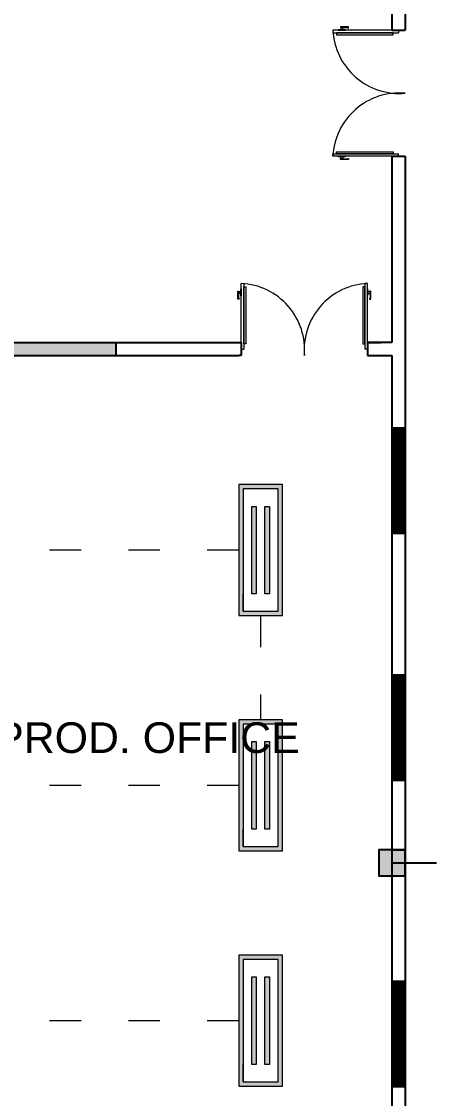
# Model space of a CAD drawing. Header units: millimetres. Extents: x 3339 to 2017737, y 4955 to 2748989.
# Drawn here: x 1437011 to 1441737, y 1282015 to 1294329 of the extents above; entities that cross this region are included whole.
import ezdxf

# ---------------------------------------------------------------- set-up
doc = ezdxf.new("R2010")
doc.units = ezdxf.units.MM
doc.header["$LTSCALE"] = 30
doc.linetypes.add('ACAD_ISO03W100', pattern=[30, 12, -18])
for name, color, linetype, lineweight in [('A-DETL-GENF', 92, 'Continuous', 13), ('A-DOOR', 31, 'Continuous', 13), ('LIGHT LINES', 6, 'ACAD_ISO03W100', 13), ('LIGHTS', 6, 'Continuous', 13)]:
    doc.layers.add(name, color=color, linetype=linetype, lineweight=lineweight)
doc.layers.add('broken line', color=7, linetype='ACAD_ISO03W100', plot=False)
for name, color, linetype in [('DIM LINES', 7, 'Continuous'), ('TEXT', 7, 'Continuous'), ('window', 92, 'Continuous')]:
    doc.layers.add(name, color=color, linetype=linetype)
doc.styles.get("Standard").update_dxf_attribs({"font": 'arial.ttf'})
doc.dimstyles.new('GREEN', dxfattribs={"dimtxt": 1000, "dimasz": 600, "dimexe": 0.18, "dimexo": 0.0625, "dimgap": 0.09, "dimtad": 2, "dimdec": 0, "dimzin": 0, "dimdsep": 46, "dimtxsty": 'Standard', "dimblk": 'ARCHTICK', "dimcen": 0.09, "dimclrd": 3, "dimclre": 3, "dimclrt": 2, "dimadec": 0, "dimazin": 0, "dimtfac": 1, "dimtdec": 0, "dimtofl": 0, "dimtmove": 0, "dimatfit": 3, "dimfxl": 1, "dimtolj": 1, "dimtzin": 0, "dimarcsym": 0})

# ---------------------------------------------------------------- blocks, each defined once
blk = doc.blocks.new('_ArchTick')
at = {"color": 0, "linetype": 'ByBlock', "const_width": 0.15}
blk.add_lwpolyline([(-0.5, -0.5), (0.5, 0.5)], dxfattribs=at)
blk = doc.blocks.new('*D852')
at = {"layer": 'Defpoints', "color": 0, "transparency": 16777216}
for p in [(1473240, 1319497), (1429240, 1308509), (1473240, 1289653)]:
    blk.add_point(p, dxfattribs=at)
at = {"layer": 'DIM LINES', "color": 3, "linetype": 'ByBlock', "lineweight": -2, "transparency": 16777216}
for p, q in [((1429240, 1308509), (1429240, 1319497)), ((1473240, 1289654), (1473240, 1319497)), ((1429240, 1319497), (1473240, 1319497))]:
    blk.add_line(p, q, dxfattribs=at)
at = {"layer": 'DIM LINES', "color": 3, "lineweight": -2, "transparency": 16777216, "xscale": 600, "yscale": 600, "zscale": 600, "rotation": 180}
blk.add_blockref('_ArchTick', (1429240, 1319497), dxfattribs=at)
at = {"layer": 'DIM LINES', "color": 3, "lineweight": -2, "transparency": 16777216, "xscale": 600, "yscale": 600, "zscale": 600}
blk.add_blockref('_ArchTick', (1473240, 1319497), dxfattribs=at)
at = {"layer": 'DIM LINES', "color": 2, "transparency": 16777216, "insert": (1451240, 1320008), "char_height": 1000, "attachment_point": 5}
blk.add_mtext('\\A1;44000', dxfattribs=at)

msp = doc.modelspace()

# ---------------------------------------------------------------- hatches: boundary and pattern name
h = msp.add_hatch(color=2)
h.dxf.hatch_style = 1
h.paths.add_polyline_path([(1441390.35, 1284859.357), (1441090.35, 1284859.357), (1441090.35, 1284559.357), (1441390.35, 1284559.357)])
at = {"layer": 'LIGHTS'}
h = msp.add_hatch(color=256, dxfattribs=at)
h.dxf.hatch_style = 1
h.paths.add_polyline_path([(1439490.35, 1287535.616), (1439990.35, 1287535.616), (1439990.35, 1289035.616), (1439490.35, 1289035.616)])
h.paths.add_polyline_path([(1439540.35, 1288985.616), (1439940.35, 1288985.616), (1439940.35, 1287585.616), (1439540.35, 1287585.616), (1439540.35, 1287785.616)], flags=16)
h.paths.add_polyline_path([(1439640.35, 1288785.616), (1439690.35, 1288785.616), (1439690.35, 1287785.616), (1439640.35, 1287785.616)], flags=0)
h.paths.add_polyline_path([(1439790.35, 1288785.616), (1439840.35, 1288785.616), (1439840.35, 1287785.616), (1439790.35, 1287785.616)], flags=0)
h = msp.add_hatch(color=256, dxfattribs=at)
h.dxf.hatch_style = 1
h.paths.add_polyline_path([(1439640.35, 1287785.616), (1439690.35, 1287785.616), (1439690.35, 1288785.616), (1439640.35, 1288785.616)])
h = msp.add_hatch(color=256, dxfattribs=at)
h.dxf.hatch_style = 1
h.paths.add_polyline_path([(1439840.35, 1288785.616), (1439790.35, 1288785.616), (1439790.35, 1287785.616), (1439840.35, 1287785.616)])
h = msp.add_hatch(color=256, dxfattribs=at)
h.dxf.hatch_style = 1
h.paths.add_polyline_path([(1439490.35, 1284844.799), (1439990.35, 1284844.799), (1439990.35, 1286344.799), (1439490.35, 1286344.799)])
h.paths.add_polyline_path([(1439540.35, 1286294.799), (1439940.35, 1286294.799), (1439940.35, 1284894.799), (1439540.35, 1284894.799), (1439540.35, 1285094.799)], flags=16)
h.paths.add_polyline_path([(1439640.35, 1286094.799), (1439690.35, 1286094.799), (1439690.35, 1285094.799), (1439640.35, 1285094.799)], flags=0)
h.paths.add_polyline_path([(1439790.35, 1286094.799), (1439840.35, 1286094.799), (1439840.35, 1285094.799), (1439790.35, 1285094.799)], flags=0)
h = msp.add_hatch(color=256, dxfattribs=at)
h.dxf.hatch_style = 1
h.paths.add_polyline_path([(1439640.35, 1285094.799), (1439690.35, 1285094.799), (1439690.35, 1286094.799), (1439640.35, 1286094.799)])
h = msp.add_hatch(color=256, dxfattribs=at)
h.dxf.hatch_style = 1
h.paths.add_polyline_path([(1439840.35, 1286094.799), (1439790.35, 1286094.799), (1439790.35, 1285094.799), (1439840.35, 1285094.799)])
h = msp.add_hatch(color=256, dxfattribs=at)
h.dxf.hatch_style = 1
h.paths.add_polyline_path([(1439490.35, 1282153.981), (1439990.35, 1282153.981), (1439990.35, 1283653.981), (1439490.35, 1283653.981)])
h.paths.add_polyline_path([(1439540.35, 1283603.981), (1439940.35, 1283603.981), (1439940.35, 1282203.981), (1439540.35, 1282203.981), (1439540.35, 1282403.981)], flags=16)
h.paths.add_polyline_path([(1439640.35, 1283403.981), (1439690.35, 1283403.981), (1439690.35, 1282403.981), (1439640.35, 1282403.981)], flags=0)
h.paths.add_polyline_path([(1439790.35, 1283403.981), (1439840.35, 1283403.981), (1439840.35, 1282403.981), (1439790.35, 1282403.981)], flags=0)
h = msp.add_hatch(color=256, dxfattribs=at)
h.dxf.hatch_style = 1
h.paths.add_polyline_path([(1439640.35, 1282403.981), (1439690.35, 1282403.981), (1439690.35, 1283403.981), (1439640.35, 1283403.981)])
h = msp.add_hatch(color=256, dxfattribs=at)
h.dxf.hatch_style = 1
h.paths.add_polyline_path([(1439840.35, 1283403.981), (1439790.35, 1283403.981), (1439790.35, 1282403.981), (1439840.35, 1282403.981)])
at = {"layer": 'window'}
h = msp.add_hatch(dxfattribs=at)
h.set_pattern_fill('ANSI31', color=256)
h.set_pattern_definition([(45, (1283419.20686, 1237541.24652), (-0.08838834765, 0.08838834765), [])])
h.paths.add_polyline_path([(1438092.1, 1290659.357), (1436665.35, 1290659.357), (1436665.35, 1290509.357), (1438092.1, 1290509.357)])
h = msp.add_hatch(dxfattribs=at)
h.set_pattern_fill('ANSI31', color=256)
h.set_pattern_definition([(45, (1283419.20686, 1243867.79345), (-0.08838834765, 0.08838834765), [])])
h.paths.add_polyline_path([(1441390.35, 1289682.571), (1441240.35, 1289682.571), (1441240.35, 1288479.238), (1441390.35, 1288479.238)])
h = msp.add_hatch(dxfattribs=at)
h.set_pattern_fill('ANSI31', color=256)
h.set_pattern_definition([(45, (1283419.20686, 1241042.79345), (-0.08838834765, 0.08838834765), [])])
h.paths.add_polyline_path([(1441390.35, 1286857.571), (1441240.35, 1286857.571), (1441240.35, 1285654.238), (1441390.35, 1285654.238)])
h = msp.add_hatch(dxfattribs=at)
h.set_pattern_fill('ANSI31', color=256)
h.set_pattern_definition([(45, (1283419.20686, 1237541.06652), (-0.08838834765, 0.08838834765), [])])
h.paths.add_polyline_path([(1441390.35, 1283355.844), (1441240.35, 1283355.844), (1441240.35, 1282152.511), (1441390.35, 1282152.511)])

# ---------------------------------------------------------------- linework, layer by layer
at = {"color": 0}
for p, q in [((1441240.35, 1296459.357), (1441240.35, 1294230.977)), ((1441390.35, 1296459.357), (1441390.35, 1294232.102)), ((1441240.35, 1294233.227), (1441240.35, 1294230.977)), ((1441240.35, 1294230.977), (1441240.35, 1294233.227)), ((1441240.35, 1293511.315), (1441240.35, 1293507.64)), ((1441240.35, 1292787.977), (1441240.35, 1290659.357)), ((1441390.35, 1292787.977), (1441390.35, 1280149.357)), ((1429390.35, 1290659.357), (1439518.85, 1290659.357)), ((1440961.85, 1290659.357), (1441090.35, 1290659.357)), ((1440961.85, 1290659.357), (1441115.35, 1290659.357)), ((1440964.1, 1290659.357), (1440961.85, 1290659.357)), ((1440961.85, 1290659.357), (1440964.1, 1290659.357)), ((1441240.35, 1290659.357), (1440990.35, 1290659.357)), ((1435240.35, 1290509.357), (1439490.35, 1290509.357)), ((1440990.35, 1290509.357), (1441240.35, 1290509.357)), ((1441240.35, 1290509.357), (1441240.35, 1280949.357)), ((1441240.35, 1284709.357), (1441390.35, 1284709.357))]:
    msp.add_line(p, q, dxfattribs=at)
for p, q in [((1441240.35, 1294230.977), (1441390.35, 1294232.102)), ((1441240.35, 1292787.977), (1441390.35, 1292787.977)), ((1439490.35, 1290659.357), (1439518.85, 1290659.357)), ((1439518.85, 1290659.357), (1439518.85, 1290509.357)), ((1440990.35, 1290659.357), (1440961.85, 1290659.357)), ((1440961.85, 1290659.357), (1440961.85, 1290509.357)), ((1439518.85, 1290509.357), (1439490.35, 1290509.357)), ((1440961.85, 1290509.357), (1440990.35, 1290509.357)), ((1441240.35, 1284859.357), (1441390.35, 1284859.357))]:
    msp.add_line(p, q)
msp.add_lwpolyline([(1441390.35, 1284859.357), (1441090.35, 1284859.357), (1441090.35, 1284559.357), (1441390.35, 1284559.357), (1441390.35, 1284859.357)], close=True)
at = {"layer": 'A-DETL-GENF'}
for p, q in [((1440682.763, 1294269.077), (1440654.188, 1294269.077)), ((1440654.188, 1294269.077), (1440654.188, 1294259.552)), ((1440654.188, 1294259.552), (1440682.763, 1294259.552)), ((1440680.381, 1294259.552), (1440656.569, 1294259.552)), ((1440656.569, 1294259.552), (1440656.569, 1294235.74)), ((1440680.381, 1294235.74), (1440680.381, 1294259.552)), ((1440744.568, 1294269.077), (1440682.763, 1294269.077)), ((1440682.763, 1294260.492), (1440735.677, 1294260.492)), ((1440735.677, 1294260.492), (1440744.262, 1294269.077)), ((1440735.677, 1294260.492), (1440735.677, 1294254.707)), ((1440735.677, 1294254.707), (1440744.568, 1294254.707)), ((1440744.568, 1294254.707), (1440744.568, 1294269.077)), ((1441254.644, 1294200.977), (1440605.144, 1294200.977)), ((1440605.144, 1294200.977), (1440605.144, 1294178.477)), ((1440605.144, 1294178.477), (1441254.644, 1294178.477)), ((1440630.375, 1294235.74), (1440625.613, 1294230.977)), ((1440625.613, 1294230.977), (1440711.338, 1294230.977)), ((1440706.575, 1294235.74), (1440630.375, 1294235.74)), ((1440656.569, 1294235.74), (1440680.381, 1294235.74)), ((1441254.644, 1294178.477), (1441254.644, 1294200.977)), ((1440605.144, 1292840.477), (1441254.644, 1292840.477)), ((1440605.144, 1292817.977), (1440605.144, 1292840.477)), ((1441254.644, 1292817.977), (1440605.144, 1292817.977)), ((1440625.613, 1292787.977), (1440711.338, 1292787.977)), ((1440630.375, 1292783.215), (1440625.613, 1292787.977)), ((1440706.575, 1292783.215), (1440630.375, 1292783.215)), ((1440656.569, 1292759.402), (1440656.569, 1292783.215)), ((1440656.569, 1292783.215), (1440680.381, 1292783.215)), ((1440680.381, 1292783.215), (1440680.381, 1292759.402)), ((1440711.338, 1292787.977), (1440706.575, 1292783.215)), ((1441254.644, 1292840.477), (1441254.644, 1292817.977)), ((1440654.188, 1292749.877), (1440654.188, 1292759.402)), ((1440654.188, 1292759.402), (1440682.763, 1292759.402)), ((1440682.763, 1292749.877), (1440654.188, 1292749.877)), ((1440680.381, 1292759.402), (1440656.569, 1292759.402)), ((1440682.763, 1292759.402), (1440682.763, 1292749.877)), ((1440682.763, 1292758.463), (1440735.677, 1292758.463)), ((1440744.568, 1292749.877), (1440682.763, 1292749.877)), ((1440735.677, 1292758.463), (1440735.677, 1292764.248)), ((1440735.677, 1292764.248), (1440744.568, 1292764.248)), ((1440735.677, 1292758.463), (1440744.262, 1292749.877)), ((1440744.568, 1292764.248), (1440744.568, 1292749.877)), ((1439480.75, 1291216.945), (1439480.75, 1291245.52)), ((1439480.75, 1291245.52), (1439490.275, 1291245.52)), ((1439480.75, 1291155.14), (1439480.75, 1291216.945)), ((1439490.275, 1291216.945), (1439480.75, 1291216.945)), ((1439489.335, 1291216.945), (1439489.335, 1291164.03)), ((1439490.275, 1291245.52), (1439490.275, 1291216.945)), ((1439490.275, 1291219.326), (1439490.275, 1291243.139)), ((1439490.275, 1291243.139), (1439514.088, 1291243.139)), ((1439514.088, 1291219.326), (1439490.275, 1291219.326)), ((1439514.088, 1291269.332), (1439518.85, 1291274.095)), ((1439514.088, 1291193.132), (1439514.088, 1291269.332)), ((1439514.088, 1291243.139), (1439514.088, 1291219.326)), ((1439518.85, 1291188.37), (1439514.088, 1291193.132)), ((1439518.85, 1291274.095), (1439518.85, 1291188.37)), ((1439548.85, 1290645.063), (1439548.85, 1291294.563)), ((1439548.85, 1291294.563), (1439571.35, 1291294.563)), ((1439571.35, 1291294.563), (1439571.35, 1290645.063)), ((1440909.35, 1291294.563), (1440909.35, 1290645.063)), ((1440931.85, 1291294.563), (1440909.35, 1291294.563)), ((1440931.85, 1290645.063), (1440931.85, 1291294.563)), ((1440961.85, 1291274.095), (1440961.85, 1291188.37)), ((1440966.613, 1291269.332), (1440961.85, 1291274.095)), ((1440966.613, 1291193.132), (1440966.613, 1291269.332)), ((1440990.425, 1291243.139), (1440966.613, 1291243.139)), ((1440966.613, 1291243.139), (1440966.613, 1291219.326)), ((1440966.613, 1291219.326), (1440990.425, 1291219.326)), ((1440999.95, 1291245.52), (1440990.425, 1291245.52)), ((1440990.425, 1291245.52), (1440990.425, 1291216.945)), ((1440990.425, 1291219.326), (1440990.425, 1291243.139)), ((1440991.365, 1291216.945), (1440991.365, 1291164.03)), ((1440999.95, 1291216.945), (1440999.95, 1291245.52)), ((1440999.95, 1291155.14), (1440999.95, 1291216.945)), ((1439489.335, 1291164.03), (1439480.75, 1291155.445)), ((1439495.121, 1291155.14), (1439480.75, 1291155.14)), ((1439489.335, 1291164.03), (1439495.121, 1291164.03)), ((1439495.121, 1291164.03), (1439495.121, 1291155.14)), ((1440991.365, 1291164.03), (1440985.579, 1291164.03)), ((1440985.579, 1291164.03), (1440985.579, 1291155.14)), ((1440985.579, 1291155.14), (1440999.95, 1291155.14)), ((1440991.365, 1291164.03), (1440999.95, 1291155.445)), ((1439571.35, 1290645.063), (1439548.85, 1290645.063)), ((1440909.35, 1290645.063), (1440931.85, 1290645.063))]:
    msp.add_line(p, q, dxfattribs=at)
at = {"layer": 'A-DOOR', "lineweight": 18}
for p, q in [((1441315.35, 1294230.977), (1440565.35, 1294230.977)), ((1440565.35, 1294230.977), (1440565.35, 1294200.977)), ((1440565.35, 1294200.977), (1441315.35, 1294200.977)), ((1441315.35, 1294230.977), (1441315.35, 1294200.977)), ((1440565.35, 1292787.977), (1440565.35, 1292817.977)), ((1440565.35, 1292817.977), (1441315.35, 1292817.977)), ((1441315.35, 1292787.977), (1440565.35, 1292787.977)), ((1441315.35, 1292787.977), (1441315.35, 1292817.977)), ((1439518.85, 1290584.357), (1439518.85, 1291334.357)), ((1439548.85, 1291334.357), (1439548.85, 1290584.357)), ((1440961.85, 1291334.357), (1440931.85, 1291334.357)), ((1440931.85, 1291334.357), (1440931.85, 1290584.357)), ((1440961.85, 1290584.357), (1440961.85, 1291334.357)), ((1439518.85, 1290584.357), (1439548.85, 1290584.357)), ((1440961.85, 1290584.357), (1440931.85, 1290584.357))]:
    msp.add_line(p, q, dxfattribs=at)
at = {"layer": 'A-DOOR'}
for centre, start, end in [((1441324.614, 1294266.735), 182.6963499, 274.961307), ((1441324.614, 1292752.22), 85.038693, 177.3036501), ((1439483.093, 1290575.094), 355.038693, 87.3036501), ((1440997.608, 1290575.094), 92.6963499, 184.961307)]:
    msp.add_arc(centre, 760.105, start, end, dxfattribs=at)
at = {"layer": 'broken line'}
msp.add_line((1441390.35, 1284709.537), (1472940.35, 1284709.537), dxfattribs=at)
at = {"layer": 'LIGHT LINES'}
for p, q in [((1439490.35, 1288285.616), (1436990.35, 1288285.616)), ((1439740.35, 1287535.616), (1439740.35, 1286344.799)), ((1439490.35, 1285594.799), (1436990.35, 1285594.799)), ((1439490.35, 1282903.981), (1436990.35, 1282903.981))]:
    msp.add_line(p, q, dxfattribs=at)
at = {"layer": 'LIGHTS'}
for p, q in [((1439490.35, 1289035.616), (1439490.35, 1287535.616)), ((1439990.35, 1289035.616), (1439490.35, 1289035.616)), ((1439540.35, 1288985.616), (1439540.35, 1287585.616)), ((1439940.35, 1288985.616), (1439540.35, 1288985.616)), ((1439940.35, 1287585.616), (1439940.35, 1288985.616)), ((1439990.35, 1287535.616), (1439990.35, 1289035.616)), ((1439640.35, 1287785.616), (1439640.35, 1288785.616)), ((1439640.35, 1288785.616), (1439690.35, 1288785.616)), ((1439690.35, 1288785.616), (1439690.35, 1287785.616)), ((1439790.35, 1287785.616), (1439790.35, 1288785.616)), ((1439790.35, 1288785.616), (1439840.35, 1288785.616)), ((1439840.35, 1288785.616), (1439840.35, 1287785.616)), ((1439540.35, 1287585.616), (1439540.35, 1287785.616)), ((1439690.35, 1287785.616), (1439640.35, 1287785.616)), ((1439840.35, 1287785.616), (1439790.35, 1287785.616)), ((1439490.35, 1287535.616), (1439990.35, 1287535.616)), ((1439540.35, 1287585.616), (1439940.35, 1287585.616)), ((1439490.35, 1286344.799), (1439490.35, 1284844.799)), ((1439990.35, 1286344.799), (1439490.35, 1286344.799)), ((1439540.35, 1286294.799), (1439540.35, 1284894.799)), ((1439940.35, 1286294.799), (1439540.35, 1286294.799)), ((1439940.35, 1284894.799), (1439940.35, 1286294.799)), ((1439990.35, 1284844.799), (1439990.35, 1286344.799)), ((1439640.35, 1285094.799), (1439640.35, 1286094.799)), ((1439640.35, 1286094.799), (1439690.35, 1286094.799)), ((1439690.35, 1286094.799), (1439690.35, 1285094.799)), ((1439790.35, 1285094.799), (1439790.35, 1286094.799)), ((1439790.35, 1286094.799), (1439840.35, 1286094.799)), ((1439840.35, 1286094.799), (1439840.35, 1285094.799)), ((1439540.35, 1284894.799), (1439540.35, 1285094.799)), ((1439690.35, 1285094.799), (1439640.35, 1285094.799)), ((1439840.35, 1285094.799), (1439790.35, 1285094.799)), ((1439540.35, 1284894.799), (1439940.35, 1284894.799)), ((1439490.35, 1284844.799), (1439990.35, 1284844.799)), ((1439490.35, 1283653.981), (1439490.35, 1282153.981)), ((1439990.35, 1283653.981), (1439490.35, 1283653.981)), ((1439540.35, 1283603.981), (1439540.35, 1282203.981)), ((1439940.35, 1283603.981), (1439540.35, 1283603.981)), ((1439940.35, 1282203.981), (1439940.35, 1283603.981)), ((1439990.35, 1282153.981), (1439990.35, 1283653.981)), ((1439640.35, 1282403.981), (1439640.35, 1283403.981)), ((1439640.35, 1283403.981), (1439690.35, 1283403.981)), ((1439690.35, 1283403.981), (1439690.35, 1282403.981)), ((1439790.35, 1282403.981), (1439790.35, 1283403.981)), ((1439790.35, 1283403.981), (1439840.35, 1283403.981)), ((1439840.35, 1283403.981), (1439840.35, 1282403.981)), ((1439540.35, 1282203.981), (1439540.35, 1282403.981)), ((1439690.35, 1282403.981), (1439640.35, 1282403.981)), ((1439840.35, 1282403.981), (1439790.35, 1282403.981)), ((1439540.35, 1282203.981), (1439940.35, 1282203.981)), ((1439490.35, 1282153.981), (1439990.35, 1282153.981))]:
    msp.add_line(p, q, dxfattribs=at)
at = {"layer": 'window'}
for p, q in [((1438092.1, 1290509.357), (1438092.1, 1290659.357)), ((1441240.35, 1289682.571), (1441390.35, 1289682.571)), ((1441240.35, 1288479.238), (1441390.35, 1288479.238)), ((1441240.35, 1286857.571), (1441390.35, 1286857.571)), ((1441240.35, 1285654.238), (1441390.35, 1285654.238)), ((1441240.35, 1283355.844), (1441390.35, 1283355.844)), ((1441240.35, 1282152.511), (1441390.35, 1282152.511))]:
    msp.add_line(p, q, dxfattribs=at)

# ---------------------------------------------------------------- texts
at = {"layer": 'TEXT', "insert": (1436599.876, 1286315.693), "char_height": 350, "attachment_point": 1}
msp.add_mtext_dynamic_manual_height_columns('\\pxqc;PROD. OFFICE', width=3697.46149, gutter_width=0, heights=[1406.025], dxfattribs=at)

# ---------------------------------------------------------------- dimensions: what is measured, and where the dimension line sits
at = {"layer": 'DIM LINES', "color": 0}
dim = msp.add_linear_dim(base=(1473240.35, 1319496.948), p1=(1429240.35, 1308509.357), p2=(1473240.35, 1289653.482), dimstyle='GREEN', dxfattribs=at)
dim.commit()
dim.dimension.update_dxf_attribs({"geometry": '*D852', "text_midpoint": (1451240.35, 1320007.611)})

doc.saveas('drawing.dxf')
